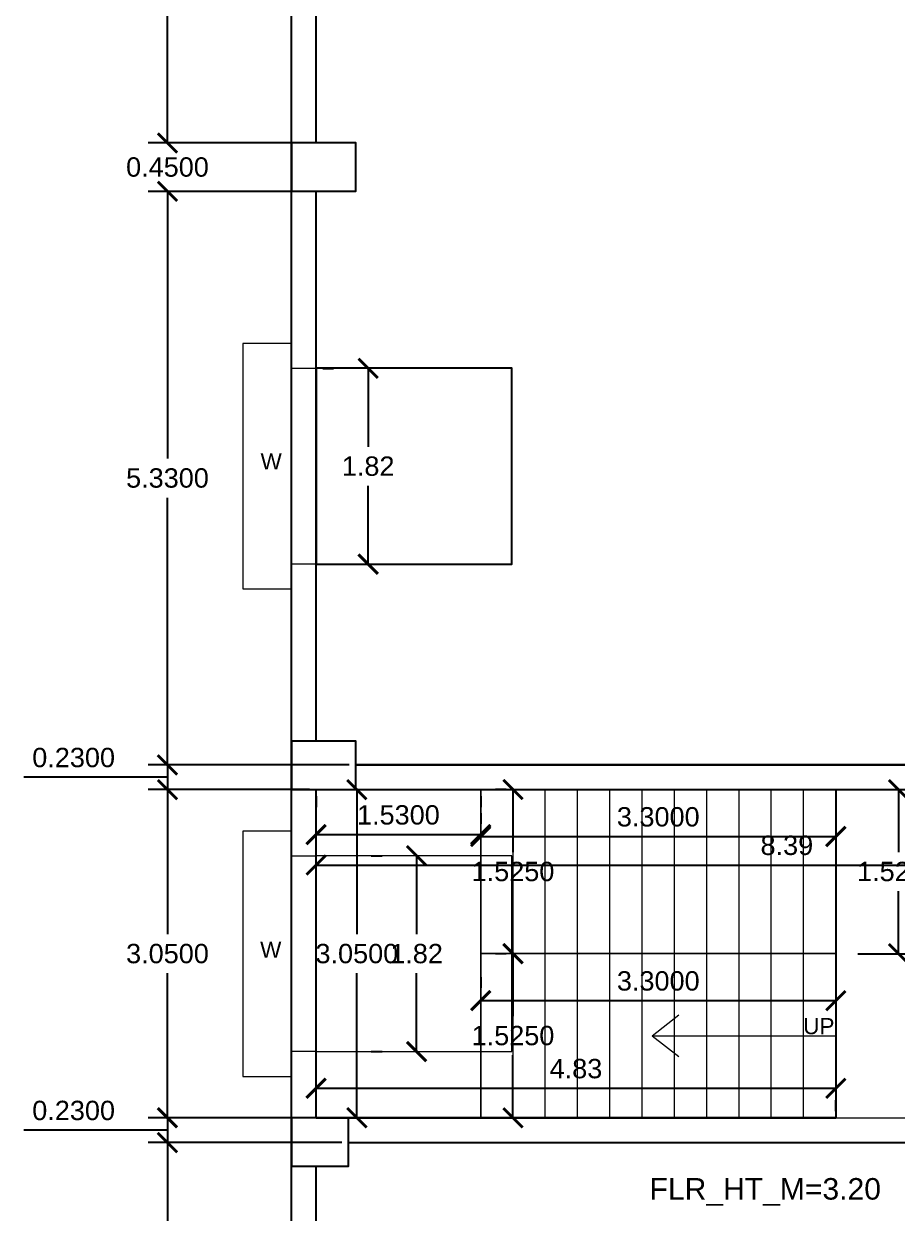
# Model space of a CAD drawing. Header units: metres. Extents: x -1559787 to -1559491, y 43492 to 43648.
# Drawn here: x -1559664.43 to -1559656.32, y 43506.4 to 43517.45 of the extents above; entities that cross this region are included whole.
import ezdxf

# ---------------------------------------------------------------- set-up
doc = ezdxf.new("R2010")
doc.units = ezdxf.units.M
doc.header["$LTSCALE"] = 750
doc.header["$MEASUREMENT"] = 0
doc.header["$PDMODE"] = 35
doc.header["$PDSIZE"] = 50
for name, pattern in [('DOT2', [0.125, 0, -0.125]), ('HIDDEN', [0.375, 0.25, -0.125]), ('PHANTOM2', [1.25, 0.625, -0.125, 0.125, -0.125, 0.125, -0.125])]:
    doc.linetypes.add(name, pattern=pattern)
doc.layers.get('0').update_dxf_attribs({"lineweight": 5})
doc.layers.get('Defpoints').update_dxf_attribs({"lineweight": 0})
for name, color, linetype in [('BLK_1_FLR_1_BLT_UP_AREA', 18, 'Continuous'), ('BLK_1_FLR_1_EXIT_WIDTH_STAIR', 1, 'Continuous'), ('BLK_1_FLR_1_REGULAR_ROOM_1', 2, 'Continuous'), ('BLK_1_FLR_1_REGULAR_ROOM_2', 2, 'Continuous'), ('BLK_1_FLR_1_ROOM_1_LIGHT_VENTILATION_3', 2, 'Continuous'), ('BLK_1_FLR_1_ROOM_2_LIGHT_VENTILATION_1', 2, 'Continuous'), ('BLK_1_FLR_1_STAIR_1', 1, 'Continuous')]:
    doc.layers.add(name, color=color, linetype=linetype)
for name, color, linetype, lineweight in [('BLK_1_FLR_1_ROOF_AREA', 54, 'Continuous', 5), ('BLK_1_FLR_1_ROOM_3_LIGHT_VENTILATION_1', 2, 'Continuous', 5), ('BLK_1_FLR_1_STAIR_1_FLIGHT_1', 7, 'Continuous', 0), ('BLK_1_FLR_1_STAIR_1_FLIGHT_2', 7, 'Continuous', 0), ('BLK_1_FLR_1_STAIR_1_LANDING_1', 7, 'Continuous', 0), ('BLK_1_LVL_1_BLDG_FOOT_PRINT', 1, 'Continuous', 5), ('column', 242, 'Continuous', 25), ('ED', 30, 'Continuous', 0), ('PASSAGE_STAIR', 2, 'Continuous', 5), ('PRIVATE_PASSAGE', 2, 'Continuous', 5)]:
    doc.layers.add(name, color=color, linetype=linetype, lineweight=lineweight)
doc.styles.get("Standard").update_dxf_attribs({"font": 'arial.ttf'})
doc.dimstyles.get("Standard").update_dxf_attribs({"dimtxt": 0.18, "dimasz": 0.18, "dimexe": 0.18, "dimexo": 0.0625, "dimgap": 0.09, "dimtad": 1, "dimtih": 1, "dimtoh": 1, "dimdec": 4, "dimzin": 0, "dimdsep": 46, "dimtxsty": 'Standard', "dimblk": 'ARCHTICK', "dimcen": 0.09, "dimadec": 0, "dimazin": 0, "dimtfac": 1, "dimtdec": 4, "dimtofl": 0, "dimtmove": 0, "dimatfit": 3, "dimldrblk": 'ARCHTICK', "dimfxl": 0, "dimtolj": 1, "dimtzin": 0, "dimarcsym": 0})

# ---------------------------------------------------------------- blocks, each defined once
blk = doc.blocks.new('SUNSHADE W1')
at = {"linetype": 'HIDDEN'}
for p, q in [((260.541, 502.104), (260.091, 502.104)), ((260.091, 502.104), (260.091, 499.824)), ((260.541, 501.874), (260.541, 502.104)), ((260.541, 499.824), (260.541, 500.054)), ((260.091, 499.824), (260.541, 499.824))]:
    blk.add_line(p, q, dxfattribs=at)
blk = doc.blocks.new('_ArchTick')
at = {"color": 0, "linetype": 'ByBlock', "const_width": 0.15}
blk.add_lwpolyline([(-0.5, -0.5), (0.5, 0.5)], dxfattribs=at)
blk = doc.blocks.new('*D124')
at = {"layer": 'Defpoints', "color": 0}
for p in [(-1559661.717, 43521.477), (-1559663.098, 43516.347), (-1559661.717, 43516.347)]:
    blk.add_point(p, dxfattribs=at)
at = {"layer": 'ED', "color": 0, "lineweight": -2}
for p, q in [((-1559661.779, 43521.477), (-1559663.278, 43521.477)), ((-1559663.098, 43521.477), (-1559663.098, 43519.094)), ((-1559663.098, 43516.347), (-1559663.098, 43518.73)), ((-1559661.779, 43516.347), (-1559663.278, 43516.347))]:
    blk.add_line(p, q, dxfattribs=at)
at = {"layer": 'ED', "color": 0, "lineweight": -2, "xscale": 0.18, "yscale": 0.18, "zscale": 0.18}
for p, rotation in [((-1559663.098, 43521.477), 90), ((-1559663.098, 43516.347), 270)]:
    blk.add_blockref('_ArchTick', p, dxfattribs=dict(at, rotation=rotation))
at = {"layer": 'ED', "color": 0, "insert": (-1559663.098, 43518.912), "char_height": 0.18, "attachment_point": 5}
blk.add_mtext('\\A1;5.1300', dxfattribs=at)
blk = doc.blocks.new('*D125')
at = {"layer": 'Defpoints', "color": 0}
for p in [(-1559661.717, 43516.347), (-1559663.098, 43515.897), (-1559661.717, 43515.897)]:
    blk.add_point(p, dxfattribs=at)
at = {"layer": 'ED', "color": 0, "lineweight": -2}
for p, q in [((-1559663.098, 43516.347), (-1559663.098, 43516.527)), ((-1559661.779, 43516.347), (-1559663.278, 43516.347)), ((-1559661.779, 43515.897), (-1559663.278, 43515.897)), ((-1559663.098, 43515.897), (-1559663.098, 43515.717))]:
    blk.add_line(p, q, dxfattribs=at)
at = {"layer": 'ED', "color": 0, "lineweight": -2, "xscale": 0.18, "yscale": 0.18, "zscale": 0.18}
for p, rotation in [((-1559663.098, 43516.347), 270), ((-1559663.098, 43515.897), 90)]:
    blk.add_blockref('_ArchTick', p, dxfattribs=dict(at, rotation=rotation))
at = {"layer": 'ED', "color": 0, "insert": (-1559663.098, 43516.122), "char_height": 0.18, "attachment_point": 5}
blk.add_mtext('\\A1;0.4500', dxfattribs=at)
blk = doc.blocks.new('*D126')
at = {"layer": 'Defpoints', "color": 0}
for p in [(-1559661.717, 43515.897), (-1559663.098, 43510.567), (-1559661.347, 43510.567)]:
    blk.add_point(p, dxfattribs=at)
at = {"layer": 'ED', "color": 0, "lineweight": -2}
for p, q in [((-1559661.779, 43515.897), (-1559663.278, 43515.897)), ((-1559663.098, 43515.897), (-1559663.098, 43513.414)), ((-1559663.098, 43510.567), (-1559663.098, 43513.05)), ((-1559661.409, 43510.567), (-1559663.278, 43510.567))]:
    blk.add_line(p, q, dxfattribs=at)
at = {"layer": 'ED', "color": 0, "lineweight": -2, "xscale": 0.18, "yscale": 0.18, "zscale": 0.18}
for p, rotation in [((-1559663.098, 43515.897), 90), ((-1559663.098, 43510.567), 270)]:
    blk.add_blockref('_ArchTick', p, dxfattribs=dict(at, rotation=rotation))
at = {"layer": 'ED', "color": 0, "insert": (-1559663.098, 43513.232), "char_height": 0.18, "attachment_point": 5}
blk.add_mtext('\\A1;5.3300', dxfattribs=at)
blk = doc.blocks.new('*D127')
at = {"layer": 'Defpoints', "color": 0}
for p in [(-1559661.347, 43510.567), (-1559663.098, 43510.337), (-1559661.717, 43510.337)]:
    blk.add_point(p, dxfattribs=at)
at = {"layer": 'ED', "color": 0, "lineweight": -2}
for p, q in [((-1559661.409, 43510.567), (-1559663.278, 43510.567)), ((-1559663.098, 43510.567), (-1559663.098, 43510.337)), ((-1559663.506, 43510.452), (-1559664.433, 43510.452)), ((-1559663.098, 43510.452), (-1559663.506, 43510.452)), ((-1559661.779, 43510.337), (-1559663.278, 43510.337))]:
    blk.add_line(p, q, dxfattribs=at)
at = {"layer": 'ED', "color": 0, "lineweight": -2, "xscale": 0.18, "yscale": 0.18, "zscale": 0.18}
for p, rotation in [((-1559663.098, 43510.567), 90), ((-1559663.098, 43510.337), 270)]:
    blk.add_blockref('_ArchTick', p, dxfattribs=dict(at, rotation=rotation))
at = {"layer": 'ED', "color": 0, "insert": (-1559663.97, 43510.634), "char_height": 0.18, "attachment_point": 5}
blk.add_mtext('\\A1;0.2300', dxfattribs=at)
blk = doc.blocks.new('*D128')
at = {"layer": 'Defpoints', "color": 0}
for p in [(-1559661.717, 43510.337), (-1559663.098, 43507.287), (-1559661.717, 43507.287)]:
    blk.add_point(p, dxfattribs=at)
at = {"layer": 'ED', "color": 0, "lineweight": -2}
for p, q in [((-1559661.779, 43510.337), (-1559663.278, 43510.337)), ((-1559663.098, 43510.337), (-1559663.098, 43508.994)), ((-1559663.098, 43507.287), (-1559663.098, 43508.63)), ((-1559661.779, 43507.287), (-1559663.278, 43507.287))]:
    blk.add_line(p, q, dxfattribs=at)
at = {"layer": 'ED', "color": 0, "lineweight": -2, "xscale": 0.18, "yscale": 0.18, "zscale": 0.18}
for p, rotation in [((-1559663.098, 43510.337), 90), ((-1559663.098, 43507.287), 270)]:
    blk.add_blockref('_ArchTick', p, dxfattribs=dict(at, rotation=rotation))
at = {"layer": 'ED', "color": 0, "insert": (-1559663.098, 43508.812), "char_height": 0.18, "attachment_point": 5}
blk.add_mtext('\\A1;3.0500', dxfattribs=at)
blk = doc.blocks.new('*D129')
at = {"layer": 'Defpoints', "color": 0}
for p in [(-1559661.717, 43507.287), (-1559663.098, 43507.057), (-1559661.417, 43507.057)]:
    blk.add_point(p, dxfattribs=at)
at = {"layer": 'ED', "color": 0, "lineweight": -2}
for p, q in [((-1559661.779, 43507.287), (-1559663.278, 43507.287)), ((-1559663.098, 43507.287), (-1559663.098, 43507.057)), ((-1559663.506, 43507.172), (-1559664.433, 43507.172)), ((-1559663.098, 43507.172), (-1559663.506, 43507.172)), ((-1559661.479, 43507.057), (-1559663.278, 43507.057))]:
    blk.add_line(p, q, dxfattribs=at)
at = {"layer": 'ED', "color": 0, "lineweight": -2, "xscale": 0.18, "yscale": 0.18, "zscale": 0.18}
for p, rotation in [((-1559663.098, 43507.287), 90), ((-1559663.098, 43507.057), 270)]:
    blk.add_blockref('_ArchTick', p, dxfattribs=dict(at, rotation=rotation))
at = {"layer": 'ED', "color": 0, "insert": (-1559663.97, 43507.354), "char_height": 0.18, "attachment_point": 5}
blk.add_mtext('\\A1;0.2300', dxfattribs=at)
blk = doc.blocks.new('*D130')
at = {"layer": 'Defpoints', "color": 0}
for p in [(-1559661.417, 43507.057), (-1559663.098, 43503.546), (-1559661.717, 43503.546)]:
    blk.add_point(p, dxfattribs=at)
at = {"layer": 'ED', "color": 0, "lineweight": -2}
for p, q in [((-1559661.479, 43507.057), (-1559663.278, 43507.057)), ((-1559663.098, 43507.057), (-1559663.098, 43505.483)), ((-1559663.098, 43503.546), (-1559663.098, 43505.12)), ((-1559661.779, 43503.546), (-1559663.278, 43503.546))]:
    blk.add_line(p, q, dxfattribs=at)
at = {"layer": 'ED', "color": 0, "lineweight": -2, "xscale": 0.18, "yscale": 0.18, "zscale": 0.18}
for p, rotation in [((-1559663.098, 43507.057), 90), ((-1559663.098, 43503.546), 270)]:
    blk.add_blockref('_ArchTick', p, dxfattribs=dict(at, rotation=rotation))
at = {"layer": 'ED', "color": 0, "insert": (-1559663.098, 43505.302), "char_height": 0.18, "attachment_point": 5}
blk.add_mtext('\\A1;3.5117', dxfattribs=at)
blk = doc.blocks.new('*D198')
at = {"layer": 'BLK_1_FLR_1_ROOM_1_LIGHT_VENTILATION_3', "color": 0, "linetype": 'DOT2', "lineweight": -2}
for p, q in [((-1559661.654, 43514.252), (-1559661.053, 43514.252)), ((-1559661.654, 43512.432), (-1559661.053, 43512.432))]:
    blk.add_line(p, q, dxfattribs=at)
at = {"layer": 'BLK_1_FLR_1_ROOM_1_LIGHT_VENTILATION_3', "color": 0, "linetype": 'PHANTOM2', "lineweight": -2}
for p, q in [((-1559661.233, 43514.252), (-1559661.233, 43513.524)), ((-1559661.233, 43512.432), (-1559661.233, 43513.16))]:
    blk.add_line(p, q, dxfattribs=at)
at = {"layer": 'Defpoints', "color": 0}
for p in [(-1559661.717, 43514.252), (-1559661.717, 43512.432), (-1559661.233, 43512.432)]:
    blk.add_point(p, dxfattribs=at)
at = {"layer": 'BLK_1_FLR_1_ROOM_1_LIGHT_VENTILATION_3', "color": 0, "lineweight": -2, "xscale": 0.18, "yscale": 0.18, "zscale": 0.18}
for p, rotation in [((-1559661.233, 43514.252), 90), ((-1559661.233, 43512.432), 270)]:
    blk.add_blockref('_ArchTick', p, dxfattribs=dict(at, rotation=rotation))
at = {"layer": 'BLK_1_FLR_1_ROOM_1_LIGHT_VENTILATION_3', "color": 0, "insert": (-1559661.233, 43513.342), "char_height": 0.18, "attachment_point": 5}
blk.add_mtext('\\A1;1.82', dxfattribs=at)
blk = doc.blocks.new('*D209')
at = {"layer": 'BLK_1_FLR_1_ROOM_2_LIGHT_VENTILATION_1', "color": 0, "linetype": 'DOT2', "lineweight": -2}
for p, q in [((-1559661.204, 43509.722), (-1559660.603, 43509.722)), ((-1559661.204, 43507.902), (-1559660.603, 43507.902))]:
    blk.add_line(p, q, dxfattribs=at)
at = {"layer": 'BLK_1_FLR_1_ROOM_2_LIGHT_VENTILATION_1', "color": 0, "linetype": 'PHANTOM2', "lineweight": -2}
for p, q in [((-1559660.783, 43509.722), (-1559660.783, 43508.994)), ((-1559660.783, 43507.902), (-1559660.783, 43508.63))]:
    blk.add_line(p, q, dxfattribs=at)
at = {"layer": 'Defpoints', "color": 0}
for p in [(-1559661.267, 43509.722), (-1559661.267, 43507.902), (-1559660.783, 43507.902)]:
    blk.add_point(p, dxfattribs=at)
at = {"layer": 'BLK_1_FLR_1_ROOM_2_LIGHT_VENTILATION_1', "color": 0, "lineweight": -2, "xscale": 0.18, "yscale": 0.18, "zscale": 0.18}
for p, rotation in [((-1559660.783, 43509.722), 90), ((-1559660.783, 43507.902), 270)]:
    blk.add_blockref('_ArchTick', p, dxfattribs=dict(at, rotation=rotation))
at = {"layer": 'BLK_1_FLR_1_ROOM_2_LIGHT_VENTILATION_1', "color": 0, "insert": (-1559660.783, 43508.812), "char_height": 0.18, "attachment_point": 5}
blk.add_mtext('\\A1;1.82', dxfattribs=at)
blk = doc.blocks.new('*D225')
at = {"layer": 'BLK_1_FLR_1_STAIR_1_FLIGHT_1', "color": 0, "linetype": 'DOT2', "lineweight": -2}
for p, q in [((-1559659.949, 43510.337), (-1559660.067, 43510.337)), ((-1559659.949, 43508.812), (-1559660.067, 43508.812))]:
    blk.add_line(p, q, dxfattribs=at)
at = {"layer": 'BLK_1_FLR_1_STAIR_1_FLIGHT_1', "color": 0, "linetype": 'PHANTOM2', "lineweight": -2}
for p, q in [((-1559659.887, 43510.337), (-1559659.887, 43509.757)), ((-1559659.887, 43508.812), (-1559659.887, 43509.393))]:
    blk.add_line(p, q, dxfattribs=at)
at = {"layer": 'Defpoints', "color": 0}
for p in [(-1559659.887, 43510.337), (-1559659.887, 43508.812), (-1559659.887, 43508.812)]:
    blk.add_point(p, dxfattribs=at)
at = {"layer": 'BLK_1_FLR_1_STAIR_1_FLIGHT_1', "color": 0, "lineweight": -2, "xscale": 0.18, "yscale": 0.18, "zscale": 0.18}
for p, rotation in [((-1559659.887, 43510.337), 90), ((-1559659.887, 43508.812), 270)]:
    blk.add_blockref('_ArchTick', p, dxfattribs=dict(at, rotation=rotation))
at = {"layer": 'BLK_1_FLR_1_STAIR_1_FLIGHT_1', "color": 0, "insert": (-1559659.887, 43509.575), "char_height": 0.18, "attachment_point": 5}
blk.add_mtext('\\A1;1.5250', dxfattribs=at)
blk = doc.blocks.new('*D226')
at = {"layer": 'BLK_1_FLR_1_STAIR_1_FLIGHT_1', "color": 0, "linetype": 'DOT2', "lineweight": -2}
for p, q in [((-1559660.187, 43510.119), (-1559660.187, 43509.721)), ((-1559656.887, 43510.119), (-1559656.887, 43509.721))]:
    blk.add_line(p, q, dxfattribs=at)
at = {"layer": 'BLK_1_FLR_1_STAIR_1_FLIGHT_1', "color": 0, "linetype": 'PHANTOM2', "lineweight": -2}
blk.add_line((-1559660.187, 43509.901), (-1559656.887, 43509.901), dxfattribs=at)
at = {"layer": 'Defpoints', "color": 0}
for p in [(-1559660.187, 43510.181), (-1559656.887, 43510.181), (-1559656.887, 43509.901)]:
    blk.add_point(p, dxfattribs=at)
at = {"layer": 'BLK_1_FLR_1_STAIR_1_FLIGHT_1', "color": 0, "lineweight": -2, "xscale": 0.18, "yscale": 0.18, "zscale": 0.18, "rotation": 180}
blk.add_blockref('_ArchTick', (-1559660.187, 43509.901), dxfattribs=at)
at = {"layer": 'BLK_1_FLR_1_STAIR_1_FLIGHT_1', "color": 0, "lineweight": -2, "xscale": 0.18, "yscale": 0.18, "zscale": 0.18}
blk.add_blockref('_ArchTick', (-1559656.887, 43509.901), dxfattribs=at)
at = {"layer": 'BLK_1_FLR_1_STAIR_1_FLIGHT_1', "color": 0, "insert": (-1559658.537, 43510.083), "char_height": 0.18, "attachment_point": 5}
blk.add_mtext('\\A1;3.3000', dxfattribs=at)
blk = doc.blocks.new('*D227')
at = {"layer": 'BLK_1_FLR_1_STAIR_1_FLIGHT_2', "color": 0, "linetype": 'DOT2', "lineweight": -2}
for p, q in [((-1559659.949, 43508.812), (-1559660.067, 43508.812)), ((-1559659.949, 43507.287), (-1559660.067, 43507.287))]:
    blk.add_line(p, q, dxfattribs=at)
at = {"layer": 'BLK_1_FLR_1_STAIR_1_FLIGHT_2', "color": 0, "linetype": 'PHANTOM2', "lineweight": -2}
for p, q in [((-1559659.887, 43508.812), (-1559659.887, 43508.232)), ((-1559659.887, 43507.287), (-1559659.887, 43507.868))]:
    blk.add_line(p, q, dxfattribs=at)
at = {"layer": 'Defpoints', "color": 0}
for p in [(-1559659.887, 43508.812), (-1559659.887, 43507.287), (-1559659.887, 43507.287)]:
    blk.add_point(p, dxfattribs=at)
at = {"layer": 'BLK_1_FLR_1_STAIR_1_FLIGHT_2', "color": 0, "lineweight": -2, "xscale": 0.18, "yscale": 0.18, "zscale": 0.18}
for p, rotation in [((-1559659.887, 43508.812), 90), ((-1559659.887, 43507.287), 270)]:
    blk.add_blockref('_ArchTick', p, dxfattribs=dict(at, rotation=rotation))
at = {"layer": 'BLK_1_FLR_1_STAIR_1_FLIGHT_2', "color": 0, "insert": (-1559659.887, 43508.05), "char_height": 0.18, "attachment_point": 5}
blk.add_mtext('\\A1;1.5250', dxfattribs=at)
blk = doc.blocks.new('*D228')
at = {"layer": 'BLK_1_FLR_1_STAIR_1_FLIGHT_2', "color": 0, "linetype": 'DOT2', "lineweight": -2}
for p, q in [((-1559660.187, 43508.594), (-1559660.187, 43508.196)), ((-1559656.887, 43508.594), (-1559656.887, 43508.196))]:
    blk.add_line(p, q, dxfattribs=at)
at = {"layer": 'BLK_1_FLR_1_STAIR_1_FLIGHT_2', "color": 0, "linetype": 'PHANTOM2', "lineweight": -2}
blk.add_line((-1559660.187, 43508.376), (-1559656.887, 43508.376), dxfattribs=at)
at = {"layer": 'Defpoints', "color": 0}
for p in [(-1559660.187, 43508.656), (-1559656.887, 43508.656), (-1559656.887, 43508.376)]:
    blk.add_point(p, dxfattribs=at)
at = {"layer": 'BLK_1_FLR_1_STAIR_1_FLIGHT_2', "color": 0, "lineweight": -2, "xscale": 0.18, "yscale": 0.18, "zscale": 0.18, "rotation": 180}
blk.add_blockref('_ArchTick', (-1559660.187, 43508.376), dxfattribs=at)
at = {"layer": 'BLK_1_FLR_1_STAIR_1_FLIGHT_2', "color": 0, "lineweight": -2, "xscale": 0.18, "yscale": 0.18, "zscale": 0.18}
blk.add_blockref('_ArchTick', (-1559656.887, 43508.376), dxfattribs=at)
at = {"layer": 'BLK_1_FLR_1_STAIR_1_FLIGHT_2', "color": 0, "insert": (-1559658.537, 43508.558), "char_height": 0.18, "attachment_point": 5}
blk.add_mtext('\\A1;3.3000', dxfattribs=at)
blk = doc.blocks.new('*D229')
at = {"layer": 'BLK_1_FLR_1_STAIR_1_LANDING_1', "color": 0, "linetype": 'DOT2', "lineweight": -2}
for p, q in [((-1559661.717, 43510.275), (-1559661.717, 43509.739)), ((-1559660.187, 43510.275), (-1559660.187, 43509.739))]:
    blk.add_line(p, q, dxfattribs=at)
at = {"layer": 'BLK_1_FLR_1_STAIR_1_LANDING_1', "color": 0, "linetype": 'PHANTOM2', "lineweight": -2}
blk.add_line((-1559661.717, 43509.919), (-1559660.187, 43509.919), dxfattribs=at)
at = {"layer": 'Defpoints', "color": 0}
for p in [(-1559661.717, 43510.337), (-1559660.187, 43510.337), (-1559660.187, 43509.919)]:
    blk.add_point(p, dxfattribs=at)
at = {"layer": 'BLK_1_FLR_1_STAIR_1_LANDING_1', "color": 0, "lineweight": -2, "xscale": 0.18, "yscale": 0.18, "zscale": 0.18, "rotation": 180}
blk.add_blockref('_ArchTick', (-1559661.717, 43509.919), dxfattribs=at)
at = {"layer": 'BLK_1_FLR_1_STAIR_1_LANDING_1', "color": 0, "lineweight": -2, "xscale": 0.18, "yscale": 0.18, "zscale": 0.18}
blk.add_blockref('_ArchTick', (-1559660.187, 43509.919), dxfattribs=at)
at = {"layer": 'BLK_1_FLR_1_STAIR_1_LANDING_1', "color": 0, "insert": (-1559660.952, 43510.101), "char_height": 0.18, "attachment_point": 5}
blk.add_mtext('\\A1;1.5300', dxfattribs=at)
blk = doc.blocks.new('*D230')
at = {"layer": 'BLK_1_FLR_1_STAIR_1_LANDING_1', "color": 0, "linetype": 'DOT2', "lineweight": -2}
for p, q in [((-1559661.654, 43510.337), (-1559661.158, 43510.337)), ((-1559661.654, 43507.287), (-1559661.158, 43507.287))]:
    blk.add_line(p, q, dxfattribs=at)
at = {"layer": 'BLK_1_FLR_1_STAIR_1_LANDING_1', "color": 0, "linetype": 'PHANTOM2', "lineweight": -2}
for p, q in [((-1559661.338, 43510.337), (-1559661.338, 43508.994)), ((-1559661.338, 43507.287), (-1559661.338, 43508.63))]:
    blk.add_line(p, q, dxfattribs=at)
at = {"layer": 'Defpoints', "color": 0}
for p in [(-1559661.717, 43510.337), (-1559661.717, 43507.287), (-1559661.338, 43507.287)]:
    blk.add_point(p, dxfattribs=at)
at = {"layer": 'BLK_1_FLR_1_STAIR_1_LANDING_1', "color": 0, "lineweight": -2, "xscale": 0.18, "yscale": 0.18, "zscale": 0.18}
for p, rotation in [((-1559661.338, 43510.337), 90), ((-1559661.338, 43507.287), 270)]:
    blk.add_blockref('_ArchTick', p, dxfattribs=dict(at, rotation=rotation))
at = {"layer": 'BLK_1_FLR_1_STAIR_1_LANDING_1', "color": 0, "insert": (-1559661.338, 43508.812), "char_height": 0.18, "attachment_point": 5}
blk.add_mtext('\\A1;3.0500', dxfattribs=at)
blk = doc.blocks.new('*D224')
at = {"layer": 'BLK_1_FLR_1_EXIT_WIDTH_STAIR', "color": 0, "lineweight": -2}
for p, q in [((-1559656.684, 43510.337), (-1559656.125, 43510.337)), ((-1559656.305, 43510.337), (-1559656.305, 43509.757)), ((-1559656.305, 43508.812), (-1559656.305, 43509.393)), ((-1559656.684, 43508.812), (-1559656.125, 43508.812))]:
    blk.add_line(p, q, dxfattribs=at)
at = {"layer": 'Defpoints', "color": 0}
for p in [(-1559656.746, 43510.337), (-1559656.746, 43508.812), (-1559656.305, 43508.812)]:
    blk.add_point(p, dxfattribs=at)
at = {"layer": 'BLK_1_FLR_1_EXIT_WIDTH_STAIR', "color": 0, "lineweight": -2, "xscale": 0.18, "yscale": 0.18, "zscale": 0.18}
for p, rotation in [((-1559656.305, 43510.337), 90), ((-1559656.305, 43508.812), 270)]:
    blk.add_blockref('_ArchTick', p, dxfattribs=dict(at, rotation=rotation))
at = {"layer": 'BLK_1_FLR_1_EXIT_WIDTH_STAIR', "color": 0, "insert": (-1559656.305, 43509.575), "char_height": 0.18, "attachment_point": 5}
blk.add_mtext('\\A1;1.5250', dxfattribs=at)
blk = doc.blocks.new('*D231')
at = {"layer": 'Defpoints', "color": 0}
for p in [(-1559656.887, 43507.561), (-1559661.717, 43507.287), (-1559656.887, 43507.287)]:
    blk.add_point(p, dxfattribs=at)
at = {"layer": 'PASSAGE_STAIR', "color": 0, "linetype": 'DOT2', "lineweight": -2}
for p, q in [((-1559661.717, 43507.35), (-1559661.717, 43507.741)), ((-1559656.887, 43507.35), (-1559656.887, 43507.741))]:
    blk.add_line(p, q, dxfattribs=at)
at = {"layer": 'PASSAGE_STAIR', "color": 0, "linetype": 'PHANTOM2', "lineweight": -2}
blk.add_line((-1559661.717, 43507.561), (-1559656.887, 43507.561), dxfattribs=at)
at = {"layer": 'PASSAGE_STAIR', "color": 0, "lineweight": -2, "xscale": 0.18, "yscale": 0.18, "zscale": 0.18, "rotation": 180}
blk.add_blockref('_ArchTick', (-1559661.717, 43507.561), dxfattribs=at)
at = {"layer": 'PASSAGE_STAIR', "color": 0, "lineweight": -2, "xscale": 0.18, "yscale": 0.18, "zscale": 0.18}
blk.add_blockref('_ArchTick', (-1559656.887, 43507.561), dxfattribs=at)
at = {"layer": 'PASSAGE_STAIR', "color": 0, "insert": (-1559659.302, 43507.743), "char_height": 0.18, "attachment_point": 5}
blk.add_mtext('\\A1;4.83', dxfattribs=at)
blk = doc.blocks.new('*D234')
at = {"layer": 'Defpoints', "color": 0}
for p in [(-1559661.717, 43510.337), (-1559653.327, 43510.337), (-1559653.327, 43509.636)]:
    blk.add_point(p, dxfattribs=at)
at = {"layer": 'PRIVATE_PASSAGE', "color": 0, "linetype": 'DOT2', "lineweight": -2}
for p, q in [((-1559661.717, 43510.275), (-1559661.717, 43509.456)), ((-1559653.327, 43510.275), (-1559653.327, 43509.456))]:
    blk.add_line(p, q, dxfattribs=at)
at = {"layer": 'PRIVATE_PASSAGE', "color": 0, "linetype": 'PHANTOM2', "lineweight": -2}
blk.add_line((-1559661.717, 43509.636), (-1559653.327, 43509.636), dxfattribs=at)
at = {"layer": 'PRIVATE_PASSAGE', "color": 0, "lineweight": -2, "xscale": 0.18, "yscale": 0.18, "zscale": 0.18, "rotation": 180}
blk.add_blockref('_ArchTick', (-1559661.717, 43509.636), dxfattribs=at)
at = {"layer": 'PRIVATE_PASSAGE', "color": 0, "lineweight": -2, "xscale": 0.18, "yscale": 0.18, "zscale": 0.18}
blk.add_blockref('_ArchTick', (-1559653.327, 43509.636), dxfattribs=at)
at = {"layer": 'PRIVATE_PASSAGE', "color": 0, "insert": (-1559657.342, 43509.818), "char_height": 0.18, "attachment_point": 5}
blk.add_mtext('\\A1;8.39', dxfattribs=at)

msp = doc.modelspace()

# ---------------------------------------------------------------- linework, layer by layer
at = {"lineweight": -2}
for p, q in [((-1559661.94655, 43495.84736), (-1559661.94655, 43527.48736)), ((-1559661.71655, 43516.34736), (-1559661.71655, 43521.47736)), ((-1559661.71655, 43510.78736), (-1559661.71655, 43515.89736)), ((-1559661.34655, 43510.56736), (-1559655.21655, 43510.56736)), ((-1559661.94655, 43510.33736), (-1559653.32655, 43510.33736)), ((-1559661.71655, 43507.28736), (-1559661.71655, 43510.33736)), ((-1559661.71655, 43507.28736), (-1559656.88655, 43507.28736)), ((-1559661.41655, 43507.05736), (-1559656.88655, 43507.05736))]:
    msp.add_line(p, q, dxfattribs=at)
for p, q in [((-1559661.94655, 43510.78736), (-1559661.94655, 43510.33736)), ((-1559660.18655, 43507.28736), (-1559660.18655, 43510.33736)), ((-1559659.88655, 43507.28736), (-1559659.88655, 43510.33736)), ((-1559659.58655, 43507.28736), (-1559659.58655, 43510.33736)), ((-1559659.28655, 43507.28736), (-1559659.28655, 43510.33736)), ((-1559658.98655, 43507.28736), (-1559658.98655, 43510.33736)), ((-1559658.68655, 43507.28736), (-1559658.68655, 43510.33736)), ((-1559658.38655, 43507.28736), (-1559658.38655, 43510.33736)), ((-1559658.08655, 43507.28736), (-1559658.08655, 43510.33736)), ((-1559657.78655, 43507.28736), (-1559657.78655, 43510.33736)), ((-1559657.48655, 43507.28736), (-1559657.48655, 43510.33736)), ((-1559657.18655, 43507.28736), (-1559657.18655, 43510.33736)), ((-1559656.88655, 43507.28736), (-1559656.88655, 43510.33736)), ((-1559660.18655, 43508.81236), (-1559656.88655, 43508.81236)), ((-1559658.59224, 43508.04986), (-1559658.3451, 43508.24283)), ((-1559658.59224, 43508.04986), (-1559656.88655, 43508.04986)), ((-1559658.59224, 43508.04986), (-1559658.3451, 43507.85689)), ((-1559656.88655, 43507.28736), (-1559653.32655, 43507.28736)), ((-1559661.71655, 43506.83736), (-1559661.71655, 43503.54569))]:
    msp.add_line(p, q)
msp.add_lwpolyline([(-1559661.94655, 43514.25236), (-1559661.71655, 43514.25236), (-1559661.71655, 43512.43236), (-1559661.94655, 43512.43236)], close=True)
at = {"layer": 'BLK_1_FLR_1_BLT_UP_AREA', "color": 18}
msp.add_lwpolyline([(-1559661.94655, 43527.48736), (-1559652.79655, 43527.48736), (-1559652.79655, 43510.78736), (-1559652.79655, 43510.78736), (-1559652.79655, 43510.56736), (-1559651.34655, 43510.56736), (-1559651.34655, 43507.05736), (-1559652.79655, 43507.05736), (-1559652.79655, 43495.84736), (-1559661.94655, 43495.84736), (-1559661.94655, 43507.05736), (-1559661.94655, 43510.56736)], close=True, dxfattribs=at)
at = {"layer": 'BLK_1_FLR_1_REGULAR_ROOM_1', "color": 2}
msp.add_lwpolyline([(-1559653.02655, 43521.47736), (-1559653.02655, 43516.34736), (-1559653.39655, 43516.34736), (-1559653.39655, 43515.89736), (-1559653.02655, 43515.89736), (-1559653.02655, 43510.78736), (-1559653.39655, 43510.78736), (-1559653.39655, 43510.56236), (-1559653.39655, 43510.56236), (-1559653.39655, 43510.56236), (-1559653.69155, 43510.56736), (-1559653.69155, 43510.56736), (-1559655.21655, 43510.56736), (-1559655.21655, 43510.56736), (-1559661.34655, 43510.56736), (-1559661.34655, 43510.78736), (-1559661.71655, 43510.78736), (-1559661.71655, 43515.89736), (-1559661.34655, 43515.89736), (-1559661.34655, 43516.34736), (-1559661.71655, 43516.34736), (-1559661.71655, 43521.47736)], dxfattribs=at)
at = {"layer": 'BLK_1_FLR_1_REGULAR_ROOM_2'}
msp.add_lwpolyline([(-1559661.71655, 43503.54569), (-1559661.71655, 43506.83736), (-1559661.41655, 43506.83736), (-1559661.41655, 43507.05736), (-1559656.88655, 43507.05736), (-1559655.21655, 43507.05736), (-1559653.69155, 43507.05736), (-1559653.32655, 43507.05736), (-1559653.32655, 43506.83736), (-1559653.02655, 43506.83736), (-1559653.02655, 43503.54569)], dxfattribs=at)
at = {"layer": 'BLK_1_FLR_1_ROOF_AREA'}
msp.add_lwpolyline([(-1559661.94655, 43527.48736), (-1559652.00461, 43527.48736), (-1559652.01079, 43527.16149), (-1559651.34629, 43523.37349), (-1559651.34655, 43495.84736), (-1559661.94655, 43495.84736)], close=True, dxfattribs=at)
at = {"layer": 'BLK_1_FLR_1_ROOM_1_LIGHT_VENTILATION_3'}
msp.add_lwpolyline([(-1559661.71655, 43512.43236), (-1559659.89655, 43512.43236), (-1559659.89655, 43514.25236), (-1559661.71655, 43514.25236)], close=True, dxfattribs=at)
at = {"layer": 'BLK_1_FLR_1_ROOM_3_LIGHT_VENTILATION_1'}
msp.add_lwpolyline([(-1559661.71655, 43507.90236), (-1559659.89655, 43507.90236), (-1559659.89655, 43509.72236), (-1559661.71655, 43509.72236)], close=True, dxfattribs=at)
at = {"layer": 'BLK_1_FLR_1_STAIR_1'}
msp.add_lwpolyline([(-1559661.71655, 43510.33736), (-1559656.88655, 43510.33736), (-1559656.88655, 43507.28736), (-1559661.71655, 43507.28736)], close=True, dxfattribs=at)
at = {"layer": 'BLK_1_FLR_1_STAIR_1_FLIGHT_1'}
for p, q in [((-1559660.18655, 43508.81236), (-1559660.18655, 43510.33736)), ((-1559659.88655, 43508.81236), (-1559659.88655, 43510.33736)), ((-1559659.58655, 43508.81236), (-1559659.58655, 43510.33736)), ((-1559659.28655, 43508.81236), (-1559659.28655, 43510.33736)), ((-1559658.98655, 43508.81236), (-1559658.98655, 43510.33736)), ((-1559658.68655, 43508.81236), (-1559658.68655, 43510.33736)), ((-1559658.38655, 43508.81236), (-1559658.38655, 43510.33736)), ((-1559658.08655, 43508.81236), (-1559658.08655, 43510.33736)), ((-1559657.78655, 43508.81236), (-1559657.78655, 43510.33736)), ((-1559657.48655, 43508.81236), (-1559657.48655, 43510.33736)), ((-1559657.18655, 43508.81236), (-1559657.18655, 43510.33736)), ((-1559656.88655, 43508.81236), (-1559656.88655, 43510.33736))]:
    msp.add_line(p, q, dxfattribs=at)
msp.add_lwpolyline([(-1559660.18655, 43510.33736), (-1559656.88655, 43510.33736), (-1559656.88655, 43508.81236), (-1559660.18655, 43508.81236)], close=True, dxfattribs=at)
at = {"layer": 'BLK_1_FLR_1_STAIR_1_FLIGHT_2'}
for p, q in [((-1559660.18655, 43507.28736), (-1559660.18655, 43508.81236)), ((-1559659.88655, 43507.28736), (-1559659.88655, 43508.81236)), ((-1559659.58655, 43507.28736), (-1559659.58655, 43508.81236)), ((-1559659.28655, 43507.28736), (-1559659.28655, 43508.81236)), ((-1559658.98655, 43507.28736), (-1559658.98655, 43508.81236)), ((-1559658.68655, 43507.28736), (-1559658.68655, 43508.81236)), ((-1559658.38655, 43507.28736), (-1559658.38655, 43508.81236)), ((-1559658.08655, 43507.28736), (-1559658.08655, 43508.81236)), ((-1559657.78655, 43507.28736), (-1559657.78655, 43508.81236)), ((-1559657.48655, 43507.28736), (-1559657.48655, 43508.81236)), ((-1559657.18655, 43507.28736), (-1559657.18655, 43508.81236)), ((-1559656.88655, 43507.28736), (-1559656.88655, 43508.81236))]:
    msp.add_line(p, q, dxfattribs=at)
msp.add_lwpolyline([(-1559656.88655, 43508.81236), (-1559660.18655, 43508.81236), (-1559660.18655, 43507.28736), (-1559656.88655, 43507.28736)], close=True, dxfattribs=at)
at = {"layer": 'BLK_1_FLR_1_STAIR_1_LANDING_1'}
for points in [[(-1559661.71655, 43510.33736), (-1559660.18655, 43510.33736), (-1559660.18655, 43507.28736), (-1559661.71655, 43507.28736)], [(-1559661.94655, 43509.72236), (-1559661.71655, 43509.72236), (-1559661.71655, 43507.90236), (-1559661.94655, 43507.90236)]]:
    msp.add_lwpolyline(points, close=True, dxfattribs=at)
at = {"layer": 'BLK_1_LVL_1_BLDG_FOOT_PRINT'}
msp.add_lwpolyline([(-1559661.94655, 43527.48736), (-1559652.79655, 43527.48736), (-1559652.79655, 43510.78736), (-1559652.79655, 43510.78736), (-1559652.79655, 43510.56736), (-1559651.34655, 43510.56736), (-1559651.34655, 43507.05736), (-1559652.79655, 43507.05736), (-1559652.79655, 43495.84736), (-1559661.94655, 43495.84736), (-1559661.94655, 43507.05736), (-1559661.94655, 43510.56736)], close=True, dxfattribs=at)
at = {"layer": 'column'}
for points in [[(-1559661.34655, 43515.89736), (-1559661.34655, 43516.34736), (-1559661.94655, 43516.34736), (-1559661.94655, 43515.89736)], [(-1559661.94655, 43510.78736), (-1559661.94655, 43510.33736), (-1559661.34655, 43510.33736), (-1559661.34655, 43510.78736)], [(-1559661.94655, 43507.28736), (-1559661.94655, 43506.83736), (-1559661.41655, 43506.83736), (-1559661.41655, 43507.28736)]]:
    msp.add_lwpolyline(points, close=True, dxfattribs=at)

# ---------------------------------------------------------------- block references
for p in [(-1559922.48772, 43012.378), (-1559922.48772, 43007.848)]:
    msp.add_blockref('SUNSHADE W1', p)

# ---------------------------------------------------------------- texts
for s, p in [('W', (-1559662.23301, 43513.31293)), ('W', (-1559662.23701, 43508.77422)), ('UP', (-1559657.19051, 43508.0641))]:
    msp.add_text(s, height=0.15).set_placement(p)
at = {"layer": 'BLK_1_FLR_1_STAIR_1', "linetype": 'Continuous', "insert": (-1559657.54282, 43506.72657), "char_height": 0.2, "width": 2.4, "attachment_point": 2}
msp.add_mtext('FLR_HT_M=3.20', dxfattribs=at)

# ---------------------------------------------------------------- dimensions: what is measured, and where the dimension line sits
at = {"layer": 'BLK_1_FLR_1_EXIT_WIDTH_STAIR'}
dim = msp.add_linear_dim(base=(-1559656.30537, 43508.81236), p1=(-1559656.74642, 43510.33736), p2=(-1559656.74642, 43508.81236), angle=270, dimstyle='Standard', dxfattribs=at)
dim.commit()
dim.dimension.update_dxf_attribs({"geometry": '*D224', "text_midpoint": (-1559656.30537, 43509.57486)})
at = {"layer": 'BLK_1_FLR_1_ROOM_1_LIGHT_VENTILATION_3', "color": 232}
dim = msp.add_linear_dim(base=(-1559661.23267, 43512.43236), p1=(-1559661.71655, 43514.25236), p2=(-1559661.71655, 43512.43236), angle=90, dimstyle='Standard', override={"dimdec": 2, "dimtdec": 2, "dimfxl": 0, "dimarcsym": 2}, dxfattribs=at)
dim.commit()
dim.dimension.update_dxf_attribs({"geometry": '*D198', "text_midpoint": (-1559661.23267, 43513.34236)})
at = {"layer": 'BLK_1_FLR_1_ROOM_2_LIGHT_VENTILATION_1', "color": 232}
dim = msp.add_linear_dim(base=(-1559660.78271, 43507.90236), p1=(-1559661.26659, 43509.72236), p2=(-1559661.26659, 43507.90236), angle=90, dimstyle='Standard', override={"dimdec": 2, "dimtdec": 2, "dimfxl": 0, "dimarcsym": 2}, dxfattribs=at)
dim.commit()
dim.dimension.update_dxf_attribs({"geometry": '*D209', "text_midpoint": (-1559660.78271, 43508.81236)})
at = {"layer": 'BLK_1_FLR_1_STAIR_1_FLIGHT_1', "color": 2}
dim = msp.add_linear_dim(base=(-1559659.88655, 43508.81236), p1=(-1559659.88655, 43510.33736), p2=(-1559659.88655, 43508.81236), angle=90, dimstyle='Standard', override={"dimfxl": 0, "dimarcsym": 2}, dxfattribs=at)
dim.commit()
dim.dimension.update_dxf_attribs({"geometry": '*D225', "text_midpoint": (-1559659.88655, 43509.57486)})
at = {"layer": 'BLK_1_FLR_1_STAIR_1_FLIGHT_1', "color": 1}
dim = msp.add_linear_dim(base=(-1559656.88655, 43509.9009), p1=(-1559660.18655, 43510.18125), p2=(-1559656.88655, 43510.18125), dimstyle='Standard', override={"dimfxl": 0, "dimarcsym": 2}, dxfattribs=at)
dim.commit()
dim.dimension.update_dxf_attribs({"geometry": '*D226', "text_midpoint": (-1559658.53655, 43510.08286)})
at = {"layer": 'BLK_1_FLR_1_STAIR_1_FLIGHT_2', "color": 2}
dim = msp.add_linear_dim(base=(-1559659.88655, 43507.28736), p1=(-1559659.88655, 43508.81236), p2=(-1559659.88655, 43507.28736), angle=90, dimstyle='Standard', override={"dimfxl": 0, "dimarcsym": 2}, dxfattribs=at)
dim.commit()
dim.dimension.update_dxf_attribs({"geometry": '*D227', "text_midpoint": (-1559659.88655, 43508.04986)})
at = {"layer": 'BLK_1_FLR_1_STAIR_1_FLIGHT_2', "color": 1}
dim = msp.add_linear_dim(base=(-1559656.88655, 43508.3759), p1=(-1559660.18655, 43508.65625), p2=(-1559656.88655, 43508.65625), dimstyle='Standard', override={"dimfxl": 0, "dimarcsym": 2}, dxfattribs=at)
dim.commit()
dim.dimension.update_dxf_attribs({"geometry": '*D228', "text_midpoint": (-1559658.53655, 43508.55786)})
at = {"layer": 'BLK_1_FLR_1_STAIR_1_LANDING_1', "color": 1}
dim = msp.add_linear_dim(base=(-1559661.3384, 43507.28736), p1=(-1559661.71655, 43510.33736), p2=(-1559661.71655, 43507.28736), angle=90, dimstyle='Standard', override={"dimfxl": 0, "dimarcsym": 2}, dxfattribs=at)
dim.commit()
dim.dimension.update_dxf_attribs({"geometry": '*D230', "text_midpoint": (-1559661.3384, 43508.81236)})
at = {"layer": 'BLK_1_FLR_1_STAIR_1_LANDING_1', "color": 2}
dim = msp.add_linear_dim(base=(-1559660.18655, 43509.91924), p1=(-1559661.71655, 43510.33736), p2=(-1559660.18655, 43510.33736), dimstyle='Standard', override={"dimfxl": 0, "dimarcsym": 2}, dxfattribs=at)
dim.commit()
dim.dimension.update_dxf_attribs({"geometry": '*D229', "text_midpoint": (-1559660.95155, 43510.1012)})
at = {"layer": 'ED'}
for base, p1, p2, picture, middle in [((-1559663.09752, 43516.34736), (-1559661.71655, 43521.47736), (-1559661.71655, 43516.34736), '*D124', (-1559663.09752, 43518.91236)), ((-1559663.09752, 43515.89736), (-1559661.71655, 43516.34736), (-1559661.71655, 43515.89736), '*D125', (-1559663.09752, 43516.12236)), ((-1559663.09752, 43510.56736), (-1559661.71655, 43515.89736), (-1559661.34655, 43510.56736), '*D126', (-1559663.09752, 43513.23236)), ((-1559663.09752, 43510.33736), (-1559661.34655, 43510.56736), (-1559661.71655, 43510.33736), '*D127', (-1559663.59645, 43510.63432)), ((-1559663.09752, 43507.28736), (-1559661.71655, 43510.33736), (-1559661.71655, 43507.28736), '*D128', (-1559663.09752, 43508.81236)), ((-1559663.09752, 43507.05736), (-1559661.71655, 43507.28736), (-1559661.41655, 43507.05736), '*D129', (-1559663.59645, 43507.35432)), ((-1559663.09752, 43503.54569), (-1559661.41655, 43507.05736), (-1559661.71655, 43503.54569), '*D130', (-1559663.09752, 43505.30153))]:
    dim = msp.add_linear_dim(base=base, p1=p1, p2=p2, angle=90, dimstyle='Standard', override={"dimtmove": 1, "dimfxl": 5}, dxfattribs=at)
    dim.commit()
    dim.dimension.update_dxf_attribs({"geometry": picture, "text_midpoint": middle})
at = {"layer": 'PASSAGE_STAIR'}
dim = msp.add_linear_dim(base=(-1559656.88655, 43507.56094), p1=(-1559661.71655, 43507.28736), p2=(-1559656.88655, 43507.28736), dimstyle='Standard', override={"dimdec": 2, "dimtdec": 2, "dimfxl": 0, "dimarcsym": 2}, dxfattribs=at)
dim.commit()
dim.dimension.update_dxf_attribs({"geometry": '*D231', "text_midpoint": (-1559659.30155, 43507.7429)})
at = {"layer": 'PRIVATE_PASSAGE', "color": 1}
dim = msp.add_linear_dim(base=(-1559653.32655, 43509.63566), p1=(-1559661.71655, 43510.33736), p2=(-1559653.32655, 43510.33736), dimstyle='Standard', override={"dimdec": 2, "dimtdec": 2, "dimfxl": 0, "dimarcsym": 2}, dxfattribs=at)
dim.commit()
dim.dimension.update_dxf_attribs({"geometry": '*D234', "text_midpoint": (-1559657.34155, 43509.63566), "dimtype": 160})

doc.saveas('drawing.dxf')
